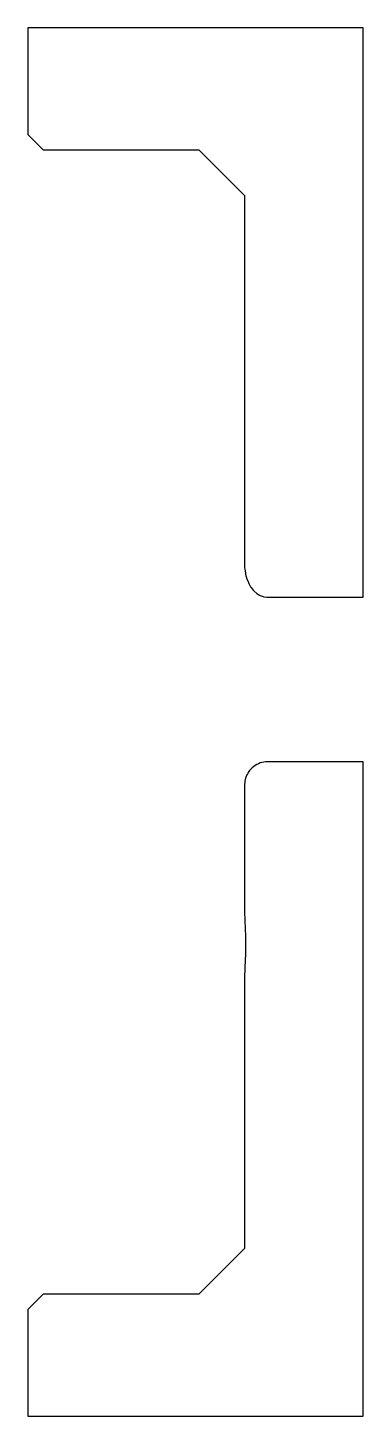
# Model space of a CAD drawing. Header units: metres. Extents: x 0 to 47.5, y 0 to 45.5.
# Drawn here: x 0 to 11, y 0 to 45.5 of the extents above.
import ezdxf

# ---------------------------------------------------------------- set-up
doc = ezdxf.new("R2010")
doc.units = ezdxf.units.M

msp = doc.modelspace()

# ---------------------------------------------------------------- linework, layer by layer
for p, q in [((11, 45.5), (0, 45.5)), ((0, 45.5), (0, 42)), ((11, 26.837), (11, 45.5)), ((0, 42), (0.5, 41.5)), ((0.5, 41.5), (5.60409, 41.5)), ((5.60409, 41.5), (7.10409, 40)), ((7.10409, 40), (7.10409, 27.9344)), ((7.10409, 27.9344), (7.11106, 27.8048)), ((7.11106, 27.8048), (7.11332, 27.7627)), ((7.11332, 27.7627), (7.1344, 27.6342)), ((7.1344, 27.6342), (7.14079, 27.5953)), ((7.14079, 27.5953), (7.17589, 27.4713)), ((7.17589, 27.4713), (7.18583, 27.4362)), ((7.18583, 27.4362), (7.23443, 27.3202)), ((7.23443, 27.3202), (7.24732, 27.2894)), ((7.24732, 27.2894), (7.30848, 27.1846)), ((7.30848, 27.1846), (7.32376, 27.1584)), ((7.32376, 27.1584), (7.39612, 27.068)), ((7.39612, 27.068), (7.41325, 27.0466)), ((7.41325, 27.0466), (7.51359, 26.9566)), ((7.51359, 26.9566), (7.60283, 26.9025)), ((7.60283, 26.9025), (7.62232, 26.8907)), ((7.62232, 26.8907), (7.71662, 26.8576)), ((7.71662, 26.8576), (7.73676, 26.8505)), ((7.73676, 26.8505), (7.83359, 26.8394)), ((7.83359, 26.8394), (7.85409, 26.837)), ((7.85409, 26.837), (11, 26.837)), ((7.62232, 21.4068), (7.56448, 21.3821)), ((7.67831, 21.4207), (7.62232, 21.4068)), ((7.73676, 21.4351), (7.67831, 21.4207)), ((7.79532, 21.4399), (7.73676, 21.4351)), ((7.85409, 21.4446), (7.79532, 21.4399)), ((11, 21.4446), (7.85409, 21.4446)), ((11, 0), (11, 21.4446)), ((7.15196, 20.9385), (7.14079, 20.9107)), ((7.18583, 21.0227), (7.15196, 20.9385)), ((7.20427, 21.0537), (7.18583, 21.0227)), ((7.24732, 21.1261), (7.20427, 21.0537)), ((7.27408, 21.1584), (7.24732, 21.1261)), ((7.32376, 21.2183), (7.27408, 21.1584)), ((7.35923, 21.2495), (7.32376, 21.2183)), ((7.41325, 21.2971), (7.35923, 21.2495)), ((7.45705, 21.3247), (7.41325, 21.2971)), ((7.51359, 21.3604), (7.45705, 21.3247)), ((7.56448, 21.3821), (7.51359, 21.3604)), ((7.10544, 20.6897), (7.10409, 20.6719)), ((7.10409, 20.6719), (7.10409, 16.6378)), ((7.11332, 20.7928), (7.10544, 20.6897)), ((7.11871, 20.816), (7.11332, 20.7928)), ((7.14079, 20.9107), (7.11871, 20.816)), ((7.10409, 16.6378), (7.10823, 16.48)), ((7.10823, 16.48), (7.11332, 16.2863)), ((7.11332, 16.2863), (7.11478, 16.268)), ((7.11478, 16.268), (7.11697, 16.2407)), ((7.11697, 16.2407), (7.12762, 15.9851)), ((7.12762, 15.9851), (7.13843, 15.7255)), ((7.13843, 15.7255), (7.13852, 15.6826)), ((7.13852, 15.6826), (7.13945, 15.2257)), ((7.13617, 15.1386), (7.12016, 14.7133)), ((7.13945, 15.2257), (7.13617, 15.1386)), ((7.11332, 14.6237), (7.10876, 14.4415)), ((7.12016, 14.7133), (7.11332, 14.6237)), ((7.10876, 14.4415), (7.10409, 14.2546)), ((7.10409, 14.2546), (7.10409, 5.5)), ((7.10409, 5.5), (5.60409, 4)), ((0.5, 4), (0, 3.5)), ((5.60409, 4), (0.5, 4)), ((0, 3.5), (0, 0)), ((0, 0), (11, 0))]:
    msp.add_line(p, q)

doc.saveas('drawing.dxf')
